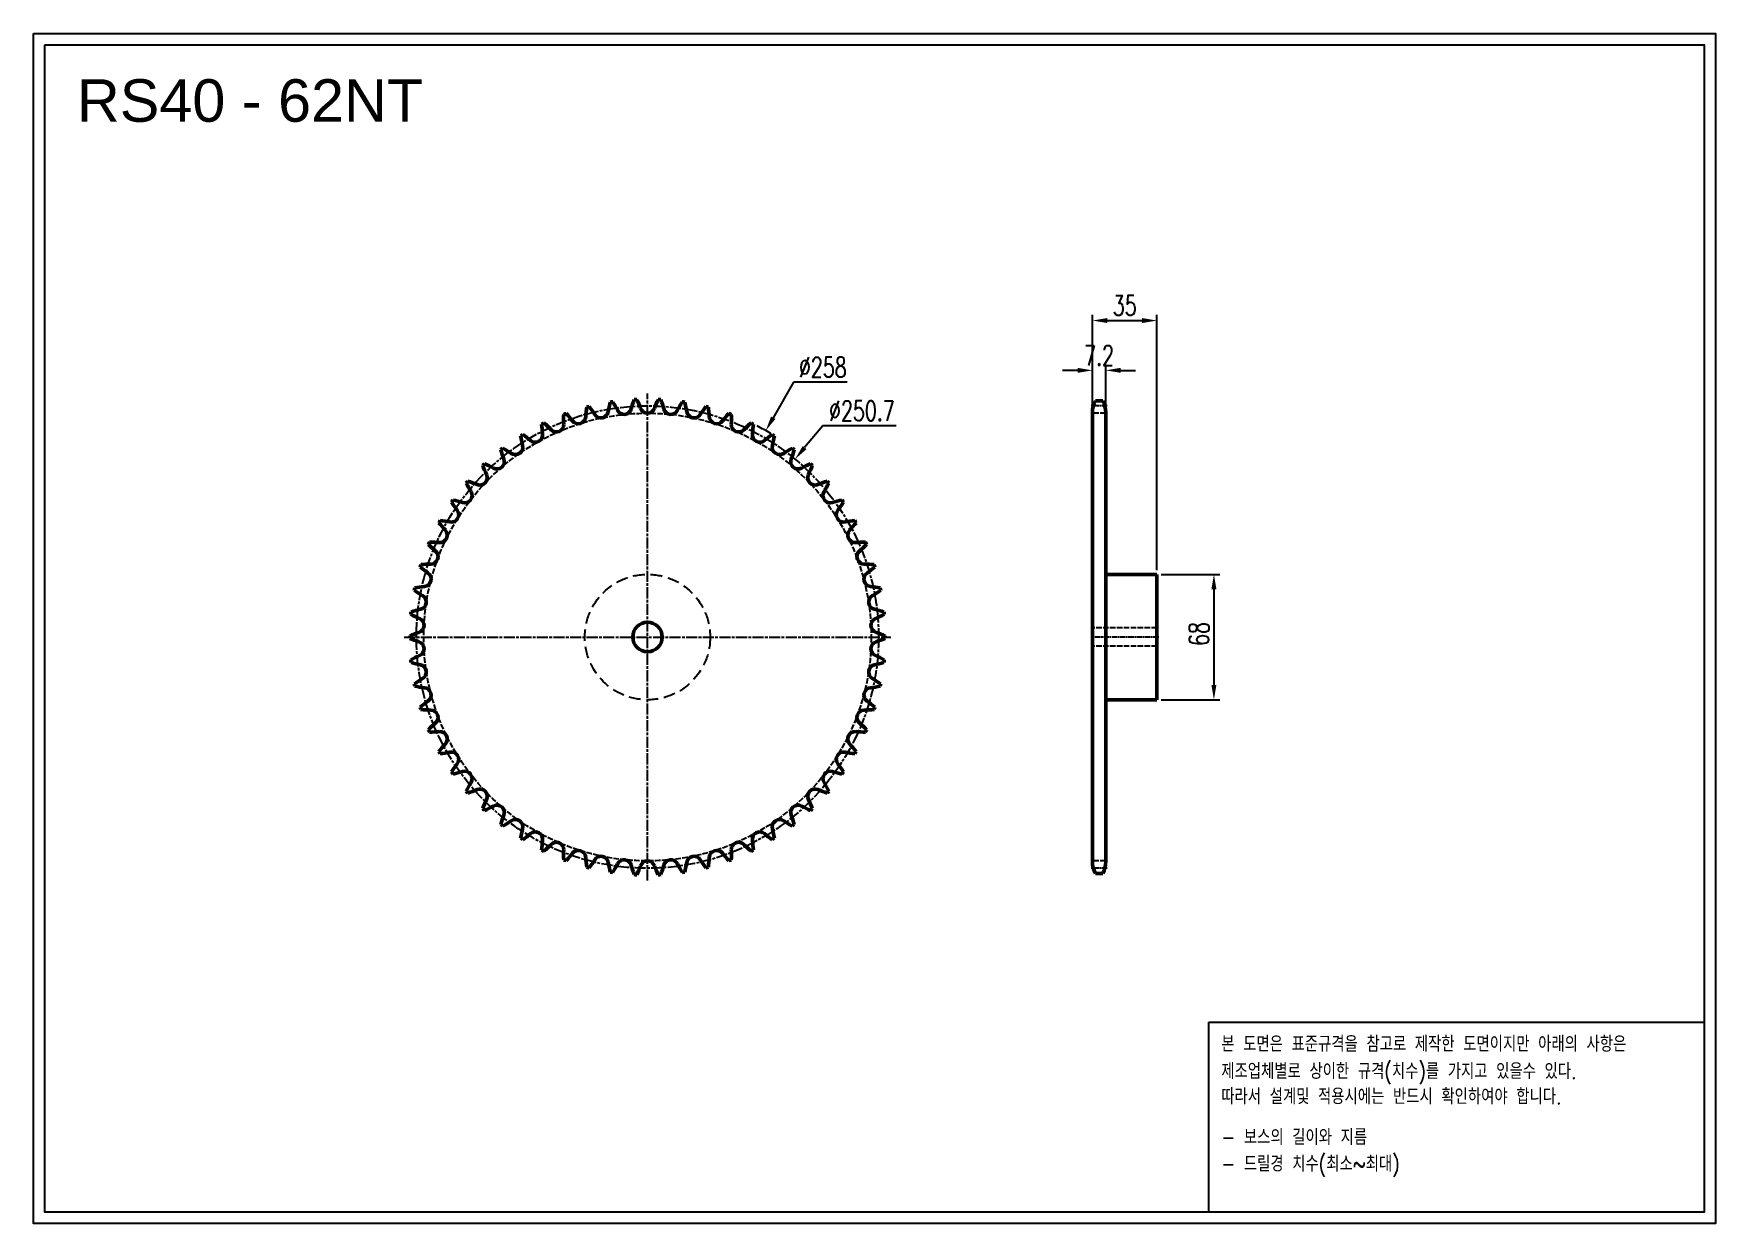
# Model space of a CAD drawing. Header units: millimetres. Extents: x -19917 to -19004, y 3585 to 4231.
import ezdxf

# ---------------------------------------------------------------- set-up
doc = ezdxf.new("R2010")
doc.units = ezdxf.units.MM
for name, pattern in [('AM_ISO02W050', [7.5, 6, -1.5]), ('AM_ISO02W050x2', [3.75, 3, -0.75]), ('AM_ISO08W050', [18, 12, -1.5, 3, -1.5]), ('AM_ISO08W050x2', [9, 6, -0.75, 1.5, -0.75]), ('HIDDEN', [9.525, 6.35, -3.175])]:
    doc.linetypes.add(name, pattern=pattern)
for name, color, linetype, lineweight in [('AM_0N', 7, 'Continuous', 50), ('AM_3N', 6, 'AM_ISO02W050', 25), ('AM_7', 4, 'AM_ISO08W050', 25), ('AM_7N', 4, 'AM_ISO08W050', 25)]:
    doc.layers.add(name, color=color, linetype=linetype, lineweight=lineweight)
doc.layers.add('HL', color=2, linetype='HIDDEN')
doc.layers.add('S-DIM', color=7, linetype='Continuous')
doc.styles.add('HAN', font='ROMANS.shx', dxfattribs={"width": 0.7, "bigfont": 'whgtxt.shx'})
doc.styles.add('HSG', font='SIMPLEX.shx', dxfattribs={"width": 0.7, "bigfont": 'HSG.shx'})
doc.styles.get("Standard").update_dxf_attribs({"font": 'arial.ttf'})
doc.dimstyles.new('APP23', dxfattribs={"dimscale": 4.5, "dimtxt": 2.4, "dimasz": 1.8, "dimexe": 0.7, "dimexo": 0.5, "dimgap": 0.6, "dimtad": 1, "dimtoh": 1, "dimdec": 1, "dimrnd": 0.01, "dimzin": 9, "dimdsep": 46, "dimtxsty": 'HSG', "dimcen": 0, "dimclrd": 1, "dimclre": 1, "dimclrt": 256, "dimazin": 2, "dimtp": 1, "dimtm": 1, "dimtfac": 0.5, "dimtdec": 1, "dimtix": 1, "dimtofl": 0, "dimtmove": 0, "dimatfit": 3, "dimfxl": 0, "dimtvp": 1, "dimtolj": 2, "dimlwd": -1, "dimlwe": -1, "dimarcsym": 0})

# ---------------------------------------------------------------- blocks, each defined once
blk = doc.blocks.new('*D1')
at = {"layer": 'Defpoints', "color": 0, "transparency": 16777216}
for p in [(-19519.61, 4015.29), (-19647.96, 3791.43)]:
    blk.add_point(p, dxfattribs=at)
at = {"layer": 'S-DIM', "color": 1, "transparency": 16777216}
for p, q in [((-19504.53, 4041.58), (-19515.58, 4022.31)), ((-19475.55, 4041.58), (-19504.53, 4041.58))]:
    blk.add_line(p, q, dxfattribs=at)
blk.add_arc((-19583.78, 3903.36), 129.02, 58.77268, 62.57025, dxfattribs=at)
blk.add_solid([(-19516.75, 4022.99), (-19514.41, 4021.64), (-19519.61, 4015.29)], dxfattribs=at)
at = {"layer": 'S-DIM', "transparency": 16777216, "insert": (-19488.69, 4049.68), "char_height": 10.8, "attachment_point": 5, "style": 'HSG'}
blk.add_mtext('\\A2;∅258', dxfattribs=at)
blk = doc.blocks.new('*D2')
at = {"layer": 'Defpoints', "color": 0, "transparency": 16777216}
for p in [(-19503.73, 3999.85), (-19663.83, 3806.87)]:
    blk.add_point(p, dxfattribs=at)
at = {"layer": 'S-DIM', "color": 1, "transparency": 16777216}
for p, q in [((-19488.72, 4017.95), (-19498.56, 4006.08)), ((-19448.94, 4017.95), (-19488.72, 4017.95))]:
    blk.add_line(p, q, dxfattribs=at)
blk.add_solid([(-19499.6, 4006.94), (-19497.52, 4005.22), (-19503.73, 3999.85)], dxfattribs=at)
at = {"layer": 'S-DIM', "transparency": 16777216, "insert": (-19467.48, 4026.05), "char_height": 10.8, "attachment_point": 5, "style": 'HSG'}
blk.add_mtext('\\A2;∅250.7', dxfattribs=at)
blk = doc.blocks.new('*D3')
at = {"layer": 'Defpoints', "color": 0, "transparency": 16777216}
for p in [(-19335.18, 4048), (-19342.38, 4024.76), (-19335.18, 4024.76)]:
    blk.add_point(p, dxfattribs=at)
at = {"layer": 'S-DIM', "color": 1, "transparency": 16777216}
for p, q in [((-19342.38, 4027.01), (-19342.38, 4051.15)), ((-19335.18, 4027.01), (-19335.18, 4051.15)), ((-19350.48, 4048), (-19358.58, 4048)), ((-19327.08, 4048), (-19318.98, 4048))]:
    blk.add_line(p, q, dxfattribs=at)
for points in [[(-19350.48, 4049.35), (-19350.48, 4046.65), (-19342.38, 4048)], [(-19327.08, 4049.35), (-19327.08, 4046.65), (-19335.18, 4048)]]:
    blk.add_solid(points, dxfattribs=at)
at = {"layer": 'S-DIM', "transparency": 16777216, "insert": (-19338.78, 4056.1), "char_height": 10.8, "attachment_point": 5, "style": 'HSG'}
blk.add_mtext('\\A2;7.2', dxfattribs=at)
blk = doc.blocks.new('*D4')
at = {"layer": 'Defpoints', "color": 0, "transparency": 16777216}
for p in [(-19307.38, 4075), (-19342.38, 4024.76), (-19307.38, 3937.36)]:
    blk.add_point(p, dxfattribs=at)
at = {"layer": 'S-DIM', "color": 1, "transparency": 16777216}
for p, q in [((-19342.38, 4027.01), (-19342.38, 4078.15)), ((-19334.28, 4075), (-19315.48, 4075)), ((-19307.38, 3939.61), (-19307.38, 4078.15))]:
    blk.add_line(p, q, dxfattribs=at)
for points in [[(-19334.28, 4076.35), (-19334.28, 4073.65), (-19342.38, 4075)], [(-19315.48, 4076.35), (-19315.48, 4073.65), (-19307.38, 4075)]]:
    blk.add_solid(points, dxfattribs=at)
at = {"layer": 'S-DIM', "transparency": 16777216, "insert": (-19324.88, 4083.1), "char_height": 10.8, "attachment_point": 5, "style": 'HSG'}
blk.add_mtext('\\A2;35', dxfattribs=at)
blk = doc.blocks.new('*D5')
at = {"layer": 'Defpoints', "color": 0, "transparency": 16777216}
for p in [(-19307.38, 3937.36), (-19307.38, 3869.36), (-19276.48, 3869.36)]:
    blk.add_point(p, dxfattribs=at)
at = {"layer": 'S-DIM', "color": 1, "transparency": 16777216}
for p, q in [((-19305.13, 3937.36), (-19273.33, 3937.36)), ((-19276.48, 3929.26), (-19276.48, 3877.46)), ((-19305.13, 3869.36), (-19273.33, 3869.36))]:
    blk.add_line(p, q, dxfattribs=at)
for points in [[(-19277.83, 3929.26), (-19275.13, 3929.26), (-19276.48, 3937.36)], [(-19277.83, 3877.46), (-19275.13, 3877.46), (-19276.48, 3869.36)]]:
    blk.add_solid(points, dxfattribs=at)
at = {"layer": 'S-DIM', "transparency": 16777216, "insert": (-19284.58, 3905.03), "char_height": 10.8, "attachment_point": 5, "rotation": 90, "style": 'HSG'}
blk.add_mtext('\\A2;68', dxfattribs=at)
blk = doc.blocks.new('notice1')
at = {"color": 4}
blk.add_lwpolyline([(-22142.12, 1735.9), (-22053.8, 1735.9), (-22053.8, 1702.07), (-22142.12, 1702.07)], close=True, dxfattribs=at)
at = {"color": 4, "style": 'HAN', "width": 0.8}
for s, p in [('본 도면은 표준규격을 참고로 제작한 도면이지만 아래의 사항은', (-22139.9, 1730.62)), ('제조업체별로 상이한 규격(치수)를 가지고 있을수 있다.', (-22139.9, 1725.78)), ('따라서 설계및 적용시에는 반드시 확인하여야 합니다.', (-22139.9, 1721.28)), ('- 보스의 길이와 지름', (-22139.9, 1714.03)), ('- 드릴경 치수(최소~최대)', (-22139.9, 1709.27))]:
    blk.add_text(s, height=2.7949, dxfattribs=at).set_placement(p)

msp = doc.modelspace()

# ---------------------------------------------------------------- linework, layer by layer
for points in [[(-19916.83, 4230.57), (-19004.43, 4230.57), (-19004.43, 3585.44), (-19916.83, 3585.44)], [(-19910.69, 4224.43), (-19010.58, 4224.43), (-19010.58, 3591.59), (-19910.69, 3591.59)]]:
    msp.add_lwpolyline(points, close=True)
at = {"layer": 'AM_0N'}
for p, q in [((-19342.38, 4025.13), (-19342.38, 3781.58)), ((-19340.77, 4031.53), (-19336.8, 4031.53)), ((-19335.18, 4025.13), (-19335.18, 3781.58)), ((-19335.18, 3937.36), (-19307.38, 3937.36)), ((-19307.38, 3937.36), (-19307.38, 3869.36)), ((-19335.18, 3869.36), (-19307.38, 3869.36)), ((-19340.77, 3775.18), (-19336.8, 3775.18))]:
    msp.add_line(p, q, dxfattribs=at)
msp.add_circle((-19583.78, 3903.36), 8, dxfattribs=at)
for centre, radius, start, end in [((-19568.23, 4021.45), 61.06, 177.49754, 182.5), ((-19583.78, 3903.36), 129.02, 110.02104, 110.62412), ((-19672.5, 3982.83), 61.06, 38.14516, 43.14763), ((-19556.36, 4019.27), 61.06, 171.69108, 176.69355), ((-19583.78, 3903.36), 129.02, 104.21459, 104.81767), ((-19664.01, 3991.4), 61.06, 32.33871, 37.34117), ((-19609.03, 4026.2), 4.01, 212.33871, 350.8871), ((-19544.78, 4015.9), 61.06, 165.88463, 170.8871), ((-19583.78, 3903.36), 129.02, 98.40814, 99.01121), ((-19654.69, 3999.06), 61.06, 26.53226, 31.53472), ((-19596.47, 4028.13), 4.01, 206.53226, 345.08065), ((-19533.59, 4011.37), 61.06, 160.07818, 165.08065), ((-19583.78, 3903.36), 129.02, 92.60169, 93.20476), ((-19644.64, 4005.74), 61.06, 20.72581, 25.72827), ((-19583.78, 4028.77), 4.01, 200.72581, 339.27419), ((-19522.92, 4005.74), 61.06, 154.27173, 159.27419), ((-19583.78, 3903.36), 129.02, 86.79524, 87.39831), ((-19633.97, 4011.37), 61.06, 14.91935, 19.92182), ((-19571.1, 4028.13), 4.01, 194.91935, 333.46774), ((-19512.88, 3999.06), 61.06, 148.46528, 153.46774), ((-19583.78, 3903.36), 129.02, 80.98879, 81.59186), ((-19622.79, 4015.9), 61.06, 9.1129, 14.11537), ((-19558.54, 4026.2), 4.01, 189.1129, 327.66129), ((-19503.56, 3991.4), 61.06, 142.65883, 147.66129), ((-19583.78, 3903.36), 129.02, 75.18233, 75.78541), ((-19611.2, 4019.27), 61.06, 3.30645, 8.30892), ((-19495.06, 3982.83), 61.06, 136.85237, 141.85484), ((-19583.78, 3903.36), 129.02, 69.37588, 69.97896), ((-19599.33, 4021.45), 61.06, 357.5, 2.50246), ((-19328.88, 4025.13), 13.5, 151.70092, 180), ((-19348.68, 4025.13), 13.5, 0, 28.29908), ((-19583.78, 3903.36), 129.02, 115.82749, 116.43057), ((-19580.26, 4022.41), 61.06, 183.30399, 188.30645), ((-19680.09, 3973.44), 61.06, 43.95161, 48.95408), ((-19633.24, 4018.61), 4.01, 223.95161, 2.5), ((-19621.33, 4023.02), 4.01, 218.14516, 356.69355), ((-19546.24, 4023.02), 4.01, 183.30645, 321.85484), ((-19534.33, 4018.61), 4.01, 177.5, 316.04839), ((-19487.48, 3973.44), 61.06, 131.04592, 136.04839), ((-19583.78, 3903.36), 129.02, 63.56943, 64.17251), ((-19587.31, 4022.41), 61.06, 351.69355, 356.69601), ((-19583.78, 3903.36), 129.02, 127.4404, 128.04347), ((-19692.22, 3952.62), 61.06, 55.56452, 60.56698), ((-19655.43, 4006.29), 4.01, 235.56452, 14.1129), ((-19583.78, 3903.36), 129.02, 121.63395, 122.23702), ((-19592.32, 4022.16), 61.06, 189.11044, 194.1129), ((-19686.68, 3963.34), 61.06, 49.75806, 54.76053), ((-19644.65, 4013.01), 4.01, 229.75806, 8.30645), ((-19522.92, 4013.01), 4.01, 171.69355, 310.24194), ((-19480.88, 3963.34), 61.06, 125.23947, 130.24194), ((-19512.14, 4006.29), 4.01, 165.8871, 304.43548), ((-19583.78, 3903.36), 129.02, 57.76298, 58.36605), ((-19575.25, 4022.16), 61.06, 345.8871, 350.88956), ((-19475.34, 3952.62), 61.06, 119.43302, 124.43548), ((-19583.78, 3903.36), 129.02, 51.95653, 52.5596), ((-19583.78, 3903.36), 129.02, 133.24685, 133.84992), ((-19616.06, 4018.01), 61.06, 200.72334, 205.72581), ((-19696.65, 3941.4), 61.06, 61.37097, 66.37343), ((-19665.47, 3998.52), 4.01, 241.37097, 19.91935), ((-19604.3, 4020.69), 61.06, 194.91689, 199.91935), ((-19502.09, 3998.52), 4.01, 160.08065, 298.62903), ((-19563.27, 4020.69), 61.06, 340.08065, 345.08311), ((-19470.92, 3941.4), 61.06, 113.62657, 118.62903), ((-19551.51, 4018.01), 61.06, 334.27419, 339.27666), ((-19583.78, 3903.36), 129.02, 46.15008, 46.75315), ((-19583.78, 3903.36), 129.02, 139.0533, 139.65638), ((-19699.92, 3929.79), 61.06, 67.17742, 72.17988), ((-19674.68, 3989.76), 4.01, 247.17742, 25.72581), ((-19492.89, 3989.76), 4.01, 154.27419, 292.82258), ((-19467.65, 3929.79), 61.06, 107.82012, 112.82258), ((-19583.78, 3903.36), 129.02, 40.34362, 40.9467), ((-19682.96, 3980.12), 4.01, 252.98387, 31.53226), ((-19627.49, 4014.15), 61.06, 206.52979, 211.53226), ((-19484.61, 3980.12), 4.01, 148.46774, 287.01613), ((-19540.07, 4014.15), 61.06, 328.46774, 333.47021), ((-19690.21, 3969.7), 4.01, 258.79032, 37.33871), ((-19583.78, 3903.36), 129.02, 144.85975, 145.46283), ((-19638.48, 4009.16), 61.06, 212.33625, 217.33871), ((-19702, 3917.9), 61.06, 72.98387, 77.98634), ((-19465.57, 3917.9), 61.06, 102.01366, 107.01613), ((-19477.35, 3969.7), 4.01, 142.66129, 281.20968), ((-19529.09, 4009.16), 61.06, 322.66129, 327.66375), ((-19583.78, 3903.36), 129.02, 34.53717, 35.14025), ((-19583.78, 3903.36), 129.02, 150.6662, 151.26928), ((-19648.9, 4003.09), 61.06, 218.1427, 223.14516), ((-19696.38, 3958.59), 4.01, 264.59677, 43.14516), ((-19702.86, 3905.87), 61.06, 78.79032, 83.79279), ((-19464.7, 3905.87), 61.06, 96.20721, 101.20968), ((-19471.19, 3958.59), 4.01, 136.85484, 275.40323), ((-19518.66, 4003.09), 61.06, 316.85484, 321.8573), ((-19583.78, 3903.36), 129.02, 28.73072, 29.3338), ((-19583.78, 3903.36), 129.02, 156.47266, 157.07573), ((-19658.66, 3995.99), 61.06, 223.94915, 228.95161), ((-19702.51, 3893.81), 61.06, 84.59677, 89.59924), ((-19465.06, 3893.81), 61.06, 90.40076, 95.40323), ((-19508.91, 3995.99), 61.06, 311.04839, 316.05085), ((-19583.78, 3903.36), 129.02, 22.92427, 23.52734), ((-19583.78, 3903.36), 129.02, 162.27911, 162.88218), ((-19700.93, 3881.85), 61.06, 90.40323, 95.40569), ((-19701.39, 3946.91), 4.01, 270.40323, 48.95161), ((-19466.18, 3946.91), 4.01, 131.04839, 269.59677), ((-19466.64, 3881.85), 61.06, 84.59431, 89.59677), ((-19583.78, 3903.36), 129.02, 17.11782, 17.72089), ((-19667.64, 3987.94), 61.06, 229.7556, 234.75806), ((-19705.19, 3934.79), 4.01, 276.20968, 54.75806), ((-19462.37, 3934.79), 4.01, 125.24194, 263.79032), ((-19499.92, 3987.94), 61.06, 305.24194, 310.2444), ((-19583.78, 3903.36), 129.02, 168.08556, 168.68863), ((-19675.77, 3979.02), 61.06, 235.56205, 240.56452), ((-19698.15, 3870.1), 61.06, 96.20968, 101.21214), ((-19707.75, 3922.35), 4.01, 282.01613, 60.56452), ((-19459.82, 3922.35), 4.01, 119.43548, 257.98387), ((-19469.41, 3870.1), 61.06, 78.78786, 83.79032), ((-19491.8, 3979.02), 61.06, 299.43548, 304.43795), ((-19583.78, 3903.36), 129.02, 11.31137, 11.91444), ((-19583.78, 3903.36), 129.02, 173.89201, 174.49509), ((-19682.95, 3969.33), 61.06, 241.3685, 246.37097), ((-19694.2, 3858.7), 61.06, 102.01613, 107.01859), ((-19473.36, 3858.7), 61.06, 72.98141, 77.98387), ((-19484.61, 3969.33), 61.06, 293.62903, 298.6315), ((-19583.78, 3903.36), 129.02, 5.50491, 6.10799), ((-19689.12, 3847.76), 61.06, 107.82258, 112.82504), ((-19709.03, 3909.71), 4.01, 287.82258, 66.37097), ((-19458.53, 3909.71), 4.01, 113.62903, 252.17742), ((-19478.45, 3847.76), 61.06, 67.17496, 72.17742), ((-19583.78, 3903.36), 129.02, 179.69846, 180.30154), ((-19689.12, 3958.95), 61.06, 247.17496, 252.17742), ((-19709.03, 3897.01), 4.01, 293.62903, 72.17742), ((-19458.53, 3897.01), 4.01, 107.82258, 246.37097), ((-19478.45, 3958.95), 61.06, 287.82258, 292.82504), ((-19583.78, 3903.36), 129.02, 359.69846, 0.30154), ((-19682.95, 3837.39), 61.06, 113.62903, 118.6315), ((-19583.78, 3903.36), 129.02, 185.50491, 186.10799), ((-19694.2, 3948.01), 61.06, 252.98141, 257.98387), ((-19707.75, 3884.37), 4.01, 299.43548, 77.98387), ((-19459.82, 3884.37), 4.01, 102.01613, 240.56452), ((-19473.36, 3948.01), 61.06, 282.01613, 287.01859), ((-19484.61, 3837.39), 61.06, 61.3685, 66.37097), ((-19583.78, 3903.36), 129.02, 353.89201, 354.49509), ((-19675.77, 3827.7), 61.06, 119.43548, 124.43795), ((-19583.78, 3903.36), 129.02, 191.31137, 191.91444), ((-19491.8, 3827.7), 61.06, 55.56205, 60.56452), ((-19583.78, 3903.36), 129.02, 348.08556, 348.68863), ((-19698.15, 3936.61), 61.06, 258.78786, 263.79032), ((-19667.64, 3818.78), 61.06, 125.24194, 130.2444), ((-19705.19, 3871.92), 4.01, 305.24194, 83.79032), ((-19462.37, 3871.92), 4.01, 96.20968, 234.75806), ((-19499.92, 3818.78), 61.06, 49.7556, 54.75806), ((-19469.41, 3936.61), 61.06, 276.20968, 281.21214), ((-19583.78, 3903.36), 129.02, 197.11782, 197.72089), ((-19700.93, 3924.87), 61.06, 264.59431, 269.59677), ((-19701.39, 3859.8), 4.01, 311.04839, 89.59677), ((-19466.18, 3859.8), 4.01, 90.40323, 228.95161), ((-19466.64, 3924.87), 61.06, 270.40323, 275.40569), ((-19583.78, 3903.36), 129.02, 342.27911, 342.88218), ((-19658.66, 3810.73), 61.06, 131.04839, 136.05085), ((-19583.78, 3903.36), 129.02, 202.92427, 203.52734), ((-19702.51, 3912.91), 61.06, 270.40076, 275.40323), ((-19696.38, 3848.13), 4.01, 316.85484, 95.40323), ((-19471.19, 3848.13), 4.01, 84.59677, 223.14516), ((-19465.06, 3912.91), 61.06, 264.59677, 269.59924), ((-19508.91, 3810.73), 61.06, 43.94915, 48.95161), ((-19583.78, 3903.36), 129.02, 336.47266, 337.07573), ((-19648.9, 3803.63), 61.06, 136.85484, 141.8573), ((-19583.78, 3903.36), 129.02, 208.73072, 209.3338), ((-19518.66, 3803.63), 61.06, 38.1427, 43.14516), ((-19583.78, 3903.36), 129.02, 330.6662, 331.26928), ((-19702.86, 3900.85), 61.06, 276.20721, 281.20968), ((-19690.21, 3837.02), 4.01, 322.66129, 101.20968), ((-19638.48, 3797.55), 61.06, 142.66129, 147.66375), ((-19477.35, 3837.02), 4.01, 78.79032, 217.33871), ((-19529.09, 3797.55), 61.06, 32.33625, 37.33871), ((-19464.7, 3900.85), 61.06, 258.79032, 263.79279), ((-19583.78, 3903.36), 129.02, 214.53717, 215.14025), ((-19702, 3888.82), 61.06, 282.01366, 287.01613), ((-19682.96, 3826.59), 4.01, 328.46774, 107.01613), ((-19627.49, 3792.56), 61.06, 148.46774, 153.47021), ((-19484.61, 3826.59), 4.01, 72.98387, 211.53226), ((-19540.07, 3792.56), 61.06, 26.52979, 31.53226), ((-19465.57, 3888.82), 61.06, 252.98387, 257.98634), ((-19583.78, 3903.36), 129.02, 324.85975, 325.46283), ((-19583.78, 3903.36), 129.02, 220.34362, 220.9467), ((-19699.92, 3876.93), 61.06, 287.82012, 292.82258), ((-19674.68, 3816.95), 4.01, 334.27419, 112.82258), ((-19616.06, 3788.71), 61.06, 154.27419, 159.27666), ((-19492.89, 3816.95), 4.01, 67.17742, 205.72581), ((-19551.51, 3788.71), 61.06, 20.72334, 25.72581), ((-19467.65, 3876.93), 61.06, 247.17742, 252.17988), ((-19583.78, 3903.36), 129.02, 319.0533, 319.65638), ((-19583.78, 3903.36), 129.02, 226.15008, 226.75315), ((-19696.65, 3865.32), 61.06, 293.62657, 298.62903), ((-19665.47, 3808.2), 4.01, 340.08065, 118.62903), ((-19604.3, 3786.03), 61.06, 160.08065, 165.08311), ((-19502.09, 3808.2), 4.01, 61.37097, 199.91935), ((-19563.27, 3786.03), 61.06, 14.91689, 19.91935), ((-19470.92, 3865.32), 61.06, 241.37097, 246.37343), ((-19583.78, 3903.36), 129.02, 313.24685, 313.84992), ((-19583.78, 3903.36), 129.02, 231.95653, 232.5596), ((-19692.22, 3854.09), 61.06, 299.43302, 304.43548), ((-19655.43, 3800.42), 4.01, 345.8871, 124.43548), ((-19592.32, 3784.56), 61.06, 165.8871, 170.88956), ((-19686.68, 3843.37), 61.06, 305.23947, 310.24194), ((-19644.65, 3793.7), 4.01, 351.69355, 130.24194), ((-19522.92, 3793.7), 4.01, 49.75806, 188.30645), ((-19480.88, 3843.37), 61.06, 229.75806, 234.76053), ((-19512.14, 3800.42), 4.01, 55.56452, 194.1129), ((-19575.25, 3784.56), 61.06, 9.11044, 14.1129), ((-19475.34, 3854.09), 61.06, 235.56452, 240.56698), ((-19583.78, 3903.36), 129.02, 307.4404, 308.04347), ((-19583.78, 3903.36), 129.02, 237.76298, 238.36605), ((-19580.26, 3784.3), 61.06, 171.69355, 176.69601), ((-19583.78, 3903.36), 129.02, 243.56943, 244.17251), ((-19680.09, 3833.27), 61.06, 311.04592, 316.04839), ((-19633.24, 3788.11), 4.01, 357.5, 136.04839), ((-19568.23, 3785.27), 61.06, 177.5, 182.50246), ((-19621.33, 3783.7), 4.01, 3.30645, 141.85484), ((-19546.24, 3783.7), 4.01, 38.14516, 176.69355), ((-19534.33, 3788.11), 4.01, 43.95161, 182.5), ((-19599.33, 3785.27), 61.06, 357.49754, 2.5), ((-19487.48, 3833.27), 61.06, 223.95161, 228.95408), ((-19583.78, 3903.36), 129.02, 295.82749, 296.43057), ((-19587.31, 3784.3), 61.06, 3.30399, 8.30645), ((-19583.78, 3903.36), 129.02, 301.63395, 302.23702), ((-19583.78, 3903.36), 129.02, 249.37588, 249.97896), ((-19672.5, 3823.89), 61.06, 316.85237, 321.85484), ((-19556.36, 3787.45), 61.06, 183.30645, 188.30892), ((-19583.78, 3903.36), 129.02, 255.18233, 255.78541), ((-19664.01, 3815.32), 61.06, 322.65883, 327.66129), ((-19609.03, 3780.51), 4.01, 9.1129, 147.66129), ((-19544.78, 3790.82), 61.06, 189.1129, 194.11537), ((-19654.69, 3807.66), 61.06, 328.46528, 333.46774), ((-19596.47, 3778.59), 4.01, 14.91935, 153.46774), ((-19533.59, 3795.34), 61.06, 194.91935, 199.92182), ((-19644.64, 3800.97), 61.06, 334.27173, 339.27419), ((-19583.78, 3777.95), 4.01, 20.72581, 159.27419), ((-19522.92, 3800.97), 61.06, 200.72581, 205.72827), ((-19633.97, 3795.34), 61.06, 340.07818, 345.08065), ((-19571.1, 3778.59), 4.01, 26.53226, 165.08065), ((-19512.88, 3807.66), 61.06, 206.53226, 211.53472), ((-19622.79, 3790.82), 61.06, 345.88463, 350.8871), ((-19558.54, 3780.51), 4.01, 32.33871, 170.8871), ((-19503.56, 3815.32), 61.06, 212.33871, 217.34117), ((-19583.78, 3903.36), 129.02, 284.21459, 284.81767), ((-19611.2, 3787.45), 61.06, 351.69108, 356.69355), ((-19495.06, 3823.89), 61.06, 218.14516, 223.14763), ((-19583.78, 3903.36), 129.02, 290.02104, 290.62412), ((-19328.88, 3781.58), 13.5, 180, 208.29908), ((-19348.68, 3781.58), 13.5, 331.70092, 0), ((-19583.78, 3903.36), 129.02, 260.98879, 261.59186), ((-19583.78, 3903.36), 129.02, 266.79524, 267.39831), ((-19583.78, 3903.36), 129.02, 272.60169, 273.20476), ((-19583.78, 3903.36), 129.02, 278.40814, 279.01121)]:
    msp.add_arc(centre, radius, start, end, dxfattribs=at)
at = {"layer": 'AM_3N', "linetype": 'AM_ISO02W050x2'}
for p, q in [((-19335.18, 4024.76), (-19342.38, 4024.76)), ((-19335.18, 3781.96), (-19342.38, 3781.96))]:
    msp.add_line(p, q, dxfattribs=at)
at = {"layer": 'AM_3N', "color": 2, "linetype": 'AM_ISO02W050x2'}
for p, q in [((-19307.38, 3908.36), (-19342.38, 3908.36)), ((-19307.38, 3898.36), (-19342.38, 3898.36))]:
    msp.add_line(p, q, dxfattribs=at)
at = {"layer": 'AM_3N', "linetype": 'AM_ISO02W050x2'}
msp.add_circle((-19583.78, 3903.36), 121.4, dxfattribs=at)
at = {"layer": 'AM_7', "linetype": 'AM_ISO08W050x2'}
msp.add_circle((-19583.78, 3903.36), 125.37, dxfattribs=at)
at = {"layer": 'AM_7N', "linetype": 'AM_ISO08W050x2'}
for p, q in [((-19583.78, 3771.34), (-19583.78, 4035.38)), ((-19715.8, 3903.36), (-19451.76, 3903.36))]:
    msp.add_line(p, q, dxfattribs=at)
at = {"layer": 'AM_7N', "linetype": 'AM_ISO08W050x2', "ltscale": 0.5}
for p, q in [((-19334.42, 4028.73), (-19343.15, 4028.73)), ((-19306.45, 3903.36), (-19343.15, 3903.36)), ((-19334.42, 3777.99), (-19343.15, 3777.99))]:
    msp.add_line(p, q, dxfattribs=at)
at = {"layer": 'HL'}
msp.add_circle((-19583.78, 3903.36), 34, dxfattribs=at)

# ---------------------------------------------------------------- block references
at = {"xscale": 3.042, "yscale": 3.042, "zscale": 3.042}
msp.add_blockref('notice1', (48077.08, -1586.1), dxfattribs=at)

# ---------------------------------------------------------------- texts
msp.add_text('RS40 - 62NT', height=23.0404).set_placement((-19893.33, 4182.8))

# ---------------------------------------------------------------- dimensions: what is measured, and where the dimension line sits
at = {"layer": 'S-DIM'}
dim = msp.add_linear_dim(base=(-19307.38, 4075), p1=(-19342.38, 4024.76), p2=(-19307.38, 3937.36), dimstyle='APP23', dxfattribs=at)
dim.commit()
dim.dimension.update_dxf_attribs({"geometry": '*D4', "text_midpoint": (-19324.88, 4083.1)})
dim = msp.add_linear_dim(base=(-19335.18, 4048), p1=(-19342.38, 4024.76), p2=(-19335.18, 4024.76), dimstyle='APP23', dxfattribs=at)
dim.commit()
dim.dimension.update_dxf_attribs({"geometry": '*D3', "text_midpoint": (-19338.78, 4048), "dimtype": 128})
at = {"layer": 'S-DIM', "color": 3}
for p1, p2, picture, middle in [((-19647.96, 3791.43), (-19519.61, 4015.29), '*D1', (-19488.69, 4041.58)), ((-19663.83, 3806.87), (-19503.73, 3999.85), '*D2', (-19467.48, 4017.95))]:
    dim = msp.add_diameter_dim_2p(p1=p1, p2=p2, dimstyle='APP23', dxfattribs=at)
    dim.commit()
    dim.dimension.update_dxf_attribs({"geometry": picture, "text_midpoint": middle, "dimtype": 131})
at = {"layer": 'S-DIM'}
dim = msp.add_linear_dim(base=(-19276.48, 3869.36), p1=(-19307.38, 3937.36), p2=(-19307.38, 3869.36), angle=90, dimstyle='APP23', dxfattribs=at)
dim.commit()
dim.dimension.update_dxf_attribs({"geometry": '*D5', "text_midpoint": (-19276.48, 3905.03), "dimtype": 128})

doc.saveas('drawing.dxf')
